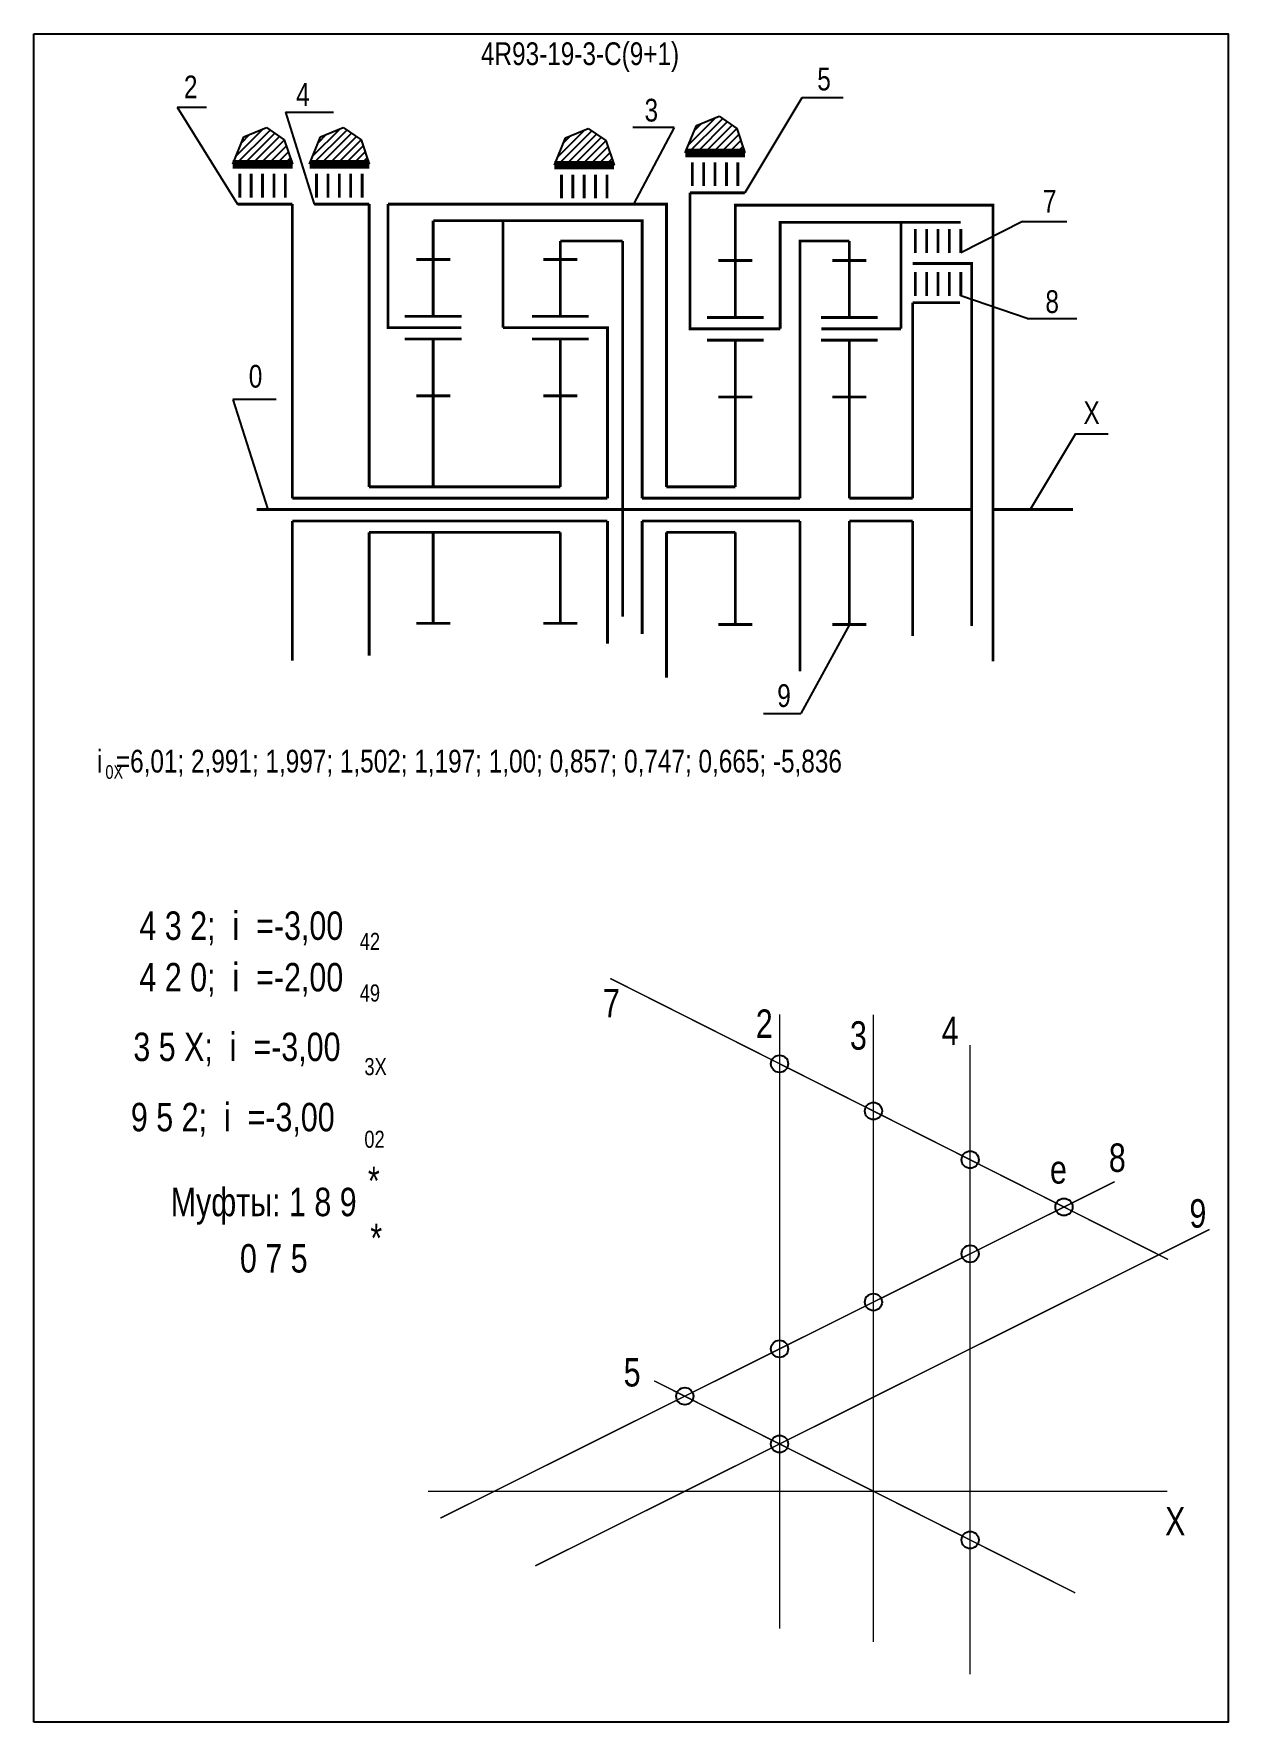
# Model space of a CAD drawing. Extents: x -352 to -142, y 153 to 450.
import ezdxf

# ---------------------------------------------------------------- set-up
doc = ezdxf.new("R2010")
doc.units = 0
doc.header["$LTSCALE"] = 15
doc.layers.get('DEFPOINTS').update_dxf_attribs({"linetype": 'CONTINUOUS'})
doc.layers.add('DIM', color=92, linetype='CONTINUOUS')
doc.layers.add('MAIN', color=5, linetype='CONTINUOUS')
doc.styles.add('AMK', font='amk.shx', dxfattribs={"width": 0.8})

msp = doc.modelspace()

# ---------------------------------------------------------------- hatches: boundary and pattern name
at = {"layer": 'DIM'}
h = msp.add_hatch(dxfattribs=at)
h.set_pattern_fill('_USER', color=0, angle=45, style=0, pattern_type=0)
h.set_pattern_definition([(45, (14.3544, 3.2132), (-0.7071068, 0.7071068), [])])
h.paths.add_polyline_path([(-235.94, 433.73), (-237.89, 428.91), (-227.39, 428.91), (-228.84, 433.23), (-231.95, 435.35)])
h = msp.add_hatch(dxfattribs=at)
h.set_pattern_fill('_USER', color=0, angle=45, style=0, pattern_type=0)
h.set_pattern_definition([(45, (-65.1986, 1.2104), (-0.7071068, 0.7071068), [])])
h.paths.add_polyline_path([(-315.49, 431.73), (-317.44, 426.91), (-306.94, 426.91), (-308.39, 431.23), (-311.51, 433.35)])
h = msp.add_hatch(dxfattribs=at)
h.set_pattern_fill('_USER', color=0, angle=45, style=0, pattern_type=0)
h.set_pattern_definition([(45, (-51.7003, 1.2104), (-0.7071068, 0.7071068), [])])
h.paths.add_polyline_path([(-302, 431.73), (-303.94, 426.91), (-293.44, 426.91), (-294.89, 431.23), (-298.01, 433.35)])
h = msp.add_hatch(dxfattribs=at)
h.set_pattern_fill('_USER', color=0, angle=45, style=0, pattern_type=0)
h.set_pattern_definition([(45, (-8.6564, 1.0634), (-0.7071068, 0.7071068), [])])
h.paths.add_polyline_path([(-258.95, 431.58), (-260.9, 426.76), (-250.4, 426.76), (-251.85, 431.08), (-254.96, 433.2)])

# ---------------------------------------------------------------- linework, layer by layer
at = {"layer": 'DEFPOINTS', "const_width": 0.25}
for points in [[(-152.99, 234.26), (-251.08, 283.7)], [(-221.31, 169.35), (-221.31, 277.39)], [(-204.81, 166.99), (-204.81, 277.35)], [(-187.81, 161.3), (-187.81, 271.99)], [(-280.93, 188.77), (-162.39, 247.95)], [(-169.32, 175.61), (-243.37, 212.93)], [(-283.13, 193.5), (-153.13, 193.5)]]:
    msp.add_lwpolyline(points, dxfattribs=at)
at = {"layer": 'DEFPOINTS', "color": 1, "const_width": 0.25}
msp.add_lwpolyline([(-264.26, 180.37), (-145.72, 239.55)], dxfattribs=at)
at = {"layer": 'DEFPOINTS'}
for centre in [(-221.31, 268.69), (-204.81, 260.38), (-187.81, 251.81), (-171.31, 243.5), (-187.81, 235.26), (-204.81, 226.77), (-221.31, 218.54), (-237.98, 210.21), (-221.31, 201.81), (-187.81, 184.93)]:
    msp.add_circle(centre, 1.51, dxfattribs=at)
at = {"layer": 'DIM', "color": 0}
for p, q in [((-327.24, 436.98), (-322.05, 436.98)), ((-327.24, 436.98), (-316.61, 419.9)), ((-217.37, 438.62), (-227.42, 421.9)), ((-210.11, 438.62), (-217.37, 438.62)), ((-308.19, 436.07), (-299.72, 436.07)), ((-308.19, 436.07), (-303.11, 419.9)), ((-237.89, 428.91), (-235.94, 433.73)), ((-235.94, 433.73), (-231.95, 435.35)), ((-231.95, 435.35), (-228.84, 433.23)), ((-317.44, 426.91), (-315.49, 431.73)), ((-315.49, 431.73), (-311.51, 433.35)), ((-311.51, 433.35), (-308.39, 431.23)), ((-308.39, 431.23), (-306.94, 426.91)), ((-303.94, 426.91), (-302, 431.73)), ((-302, 431.73), (-298.01, 433.35)), ((-298.01, 433.35), (-294.89, 431.23)), ((-294.89, 431.23), (-293.44, 426.91)), ((-260.9, 426.76), (-258.95, 431.58)), ((-258.95, 431.58), (-254.96, 433.2)), ((-254.96, 433.2), (-251.85, 431.08)), ((-251.85, 431.08), (-250.4, 426.76)), ((-239.86, 433.39), (-247.12, 433.39)), ((-239.86, 433.39), (-246.98, 419.9)), ((-228.84, 433.23), (-227.39, 428.91)), ((-227.42, 421.9), (-237.05, 421.9)), ((-306.98, 419.9), (-316.61, 419.9)), ((-293.48, 419.9), (-303.11, 419.9)), ((-178.62, 416.82), (-189.45, 411.32)), ((-178.62, 416.82), (-170.79, 416.82)), ((-177.76, 399.79), (-189.45, 403.75)), ((-177.76, 399.79), (-169.06, 399.79)), ((-309.8, 385.55), (-317.41, 385.55)), ((-317.41, 385.55), (-311.3, 366.17)), ((-169.26, 379.5), (-177.27, 366.17)), ((-169.26, 379.5), (-163.53, 379.5)), ((-235.04, 362.17), (-235.04, 362.17)), ((-229.08, 362.17), (-229.08, 362.17)), ((-209.04, 345.97), (-217.56, 330.32)), ((-224.13, 330.32), (-217.56, 330.32))]:
    msp.add_line(p, q, dxfattribs=at)
at = {"layer": 'DIM', "color": 0, "const_width": 0.5}
for points in [[(-234.12, 397.97), (-237.05, 397.97), (-237.05, 421.9)], [(-227.42, 421.9), (-237.05, 421.9)], [(-306.98, 419.9), (-316.61, 419.9)], [(-306.98, 419.9), (-306.98, 368.17)], [(-293.48, 419.9), (-303.11, 419.9)], [(-293.48, 370.17), (-293.48, 419.9)], [(-287, 398.17), (-290.16, 398.17), (-290.16, 419.9)], [(-290.16, 419.9), (-241.19, 419.9), (-241.19, 370.17)], [(-229.08, 417), (-229.08, 419.73), (-183.78, 419.73), (-183.78, 339.5)], [(-282.2, 417), (-245.48, 417), (-245.48, 368.17)], [(-269.93, 417), (-269.93, 398.17)], [(-221.19, 397.97), (-221.19, 416.71), (-194.45, 416.71)], [(-199.97, 397.97), (-199.97, 416.71)], [(-199.97, 416.71), (-189.49, 416.71)], [(-259.85, 413.42), (-248.9, 413.42)], [(-248.9, 402.95), (-248.9, 413.42)], [(-209.04, 413.42), (-217.73, 413.42), (-217.73, 368.17)], [(-197.91, 409.47), (-187.53, 409.47), (-187.53, 345.67)], [(-248.9, 402.95), (-248.9, 347.35)], [(-189.56, 402.58), (-197.91, 402.58)], [(-197.91, 402.58), (-197.91, 368.17)], [(-254.79, 398.17), (-251.57, 398.17), (-251.57, 368.17)], [(-306.98, 368.17), (-251.57, 368.17)], [(-293.48, 370.17), (-259.85, 370.17)], [(-245.48, 368.17), (-217.73, 368.17)], [(-241.19, 370.17), (-229.08, 370.17)], [(-209.04, 368.17), (-197.91, 368.17)], [(-313.24, 366.17), (-187.53, 366.17)], [(-183.78, 366.17), (-169.72, 366.17)], [(-306.98, 364.17), (-251.57, 364.17)], [(-306.98, 364.17), (-306.98, 339.6)], [(-293.48, 362.17), (-293.48, 340.49)], [(-293.48, 362.17), (-259.85, 362.17)], [(-251.57, 364.17), (-251.57, 342.59)], [(-245.48, 364.17), (-217.73, 364.17)], [(-245.48, 364.17), (-245.48, 344.26)], [(-241.19, 362.17), (-229.08, 362.17)], [(-241.19, 362.17), (-241.19, 336.61)], [(-217.73, 364.17), (-217.73, 337.72)], [(-209.04, 364.17), (-197.91, 364.17)], [(-197.91, 364.17), (-197.91, 343.91)]]:
    msp.add_lwpolyline(points, dxfattribs=at)
at = {"layer": 'MAIN'}
for points in [[(-352.43, 152.87), (-352.43, 449.87)], [(-352.43, 449.87), (-142.43, 449.87), (-142.43, 152.87), (-352.43, 152.87)]]:
    msp.add_lwpolyline(points, dxfattribs=at)
at = {"layer": 'MAIN', "color": 0}
for points, const_width in [([(-237.89, 428.91), (-227.39, 428.91)], 1.5), ([(-317.44, 426.91), (-306.94, 426.91)], 1.5), ([(-308.21, 425.26), (-308.21, 421.06)], 0.5), ([(-303.94, 426.91), (-293.44, 426.91)], 1.5), ([(-294.71, 425.26), (-294.71, 421.06)], 0.5), ([(-260.9, 426.76), (-250.4, 426.76)], 1.5), ([(-251.66, 425.11), (-251.66, 420.91)], 0.5), ([(-228.65, 427.26), (-228.65, 423.06)], 0.5), ([(-282.2, 410.17), (-282.2, 417)], 0.5), ([(-229.08, 409.97), (-229.08, 417)], 0.5), ([(-259.85, 410.17), (-259.85, 413.42)], 0.5), ([(-209.04, 399.97), (-209.04, 413.42)], 0.5), ([(-189.45, 415.52), (-189.45, 411.32)], 0.5), ([(-282.2, 410.17), (-285.2, 410.17)], 0.5), ([(-282.2, 400.17), (-282.2, 410.17)], 0.5), ([(-282.2, 410.17), (-279.2, 410.17)], 0.5), ([(-259.85, 410.17), (-262.85, 410.17)], 0.5), ([(-259.85, 400.17), (-259.85, 410.17)], 0.5), ([(-259.85, 410.17), (-256.85, 410.17)], 0.5), ([(-229.08, 409.97), (-232.08, 409.97)], 0.5), ([(-229.08, 399.97), (-229.08, 409.97)], 0.5), ([(-229.08, 409.97), (-226.08, 409.97)], 0.5), ([(-209.04, 409.97), (-212.04, 409.97)], 0.5), ([(-209.04, 409.97), (-206.04, 409.97)], 0.5), ([(-189.45, 407.95), (-189.45, 403.75)], 0.5), ([(-277.26, 398.17), (-287, 398.17)], 0.5), ([(-254.79, 398.17), (-269.93, 398.17)], 0.5), ([(-221.19, 397.97), (-234.12, 397.97)], 0.5), ([(-199.97, 397.97), (-213.95, 397.97)], 0.5), ([(-282.2, 396.17), (-287.2, 396.17)], 0.5), ([(-282.2, 386.17), (-282.2, 396.17), (-277.2, 396.17)], 0.5), ([(-259.85, 396.17), (-264.85, 396.17)], 0.5), ([(-259.85, 386.17), (-259.85, 396.17), (-254.85, 396.17)], 0.5), ([(-229.08, 395.97), (-234.08, 395.97)], 0.5), ([(-229.08, 385.97), (-229.08, 395.97), (-224.08, 395.97)], 0.5), ([(-209.04, 395.97), (-214.04, 395.97)], 0.5), ([(-209.04, 385.97), (-209.04, 395.97), (-204.04, 395.97)], 0.5), ([(-282.2, 386.17), (-285.2, 386.17)], 0.5), ([(-282.2, 370.17), (-282.2, 386.17)], 0.5), ([(-282.2, 386.17), (-279.2, 386.17)], 0.5), ([(-259.85, 386.17), (-262.85, 386.17)], 0.5), ([(-259.85, 370.17), (-259.85, 386.17)], 0.5), ([(-259.85, 386.17), (-256.85, 386.17)], 0.5), ([(-229.08, 385.97), (-232.08, 385.97)], 0.5), ([(-229.08, 370.17), (-229.08, 385.97)], 0.5), ([(-229.08, 385.97), (-226.08, 385.97)], 0.5), ([(-209.04, 385.97), (-212.04, 385.97)], 0.5), ([(-209.04, 368.17), (-209.04, 385.97)], 0.5), ([(-209.04, 385.97), (-206.04, 385.97)], 0.5), ([(-282.2, 362.17), (-282.2, 346.17)], 0.5), ([(-259.85, 362.17), (-259.85, 346.17)], 0.5), ([(-229.08, 362.17), (-229.08, 345.97)], 0.5), ([(-209.04, 364.17), (-209.04, 345.97)], 0.5), ([(-282.2, 346.17), (-285.2, 346.17)], 0.5), ([(-282.2, 346.17), (-279.2, 346.17)], 0.5), ([(-259.85, 346.17), (-262.85, 346.17)], 0.5), ([(-259.85, 346.17), (-256.85, 346.17)], 0.5), ([(-229.08, 345.97), (-232.08, 345.97)], 0.5), ([(-229.08, 345.97), (-226.08, 345.97)], 0.5), ([(-209.04, 345.97), (-212.04, 345.97)], 0.5), ([(-209.04, 345.97), (-206.04, 345.97)], 0.5)]:
    msp.add_lwpolyline(points, dxfattribs=dict(at, const_width=const_width))
for points in [[(-316.21, 425.26, 0.5, 0.5, 0), (-316.21, 421.06, 0.5, 0.5, 0)], [(-314.21, 425.26, 0.5, 0.5, 0), (-314.21, 421.06, 0.5, 0.5, 0)], [(-312.21, 425.26, 0.5, 0.5, 0), (-312.21, 421.06, 0.5, 0.5, 0)], [(-310.21, 425.26, 0.5, 0.5, 0), (-310.21, 421.06, 0.5, 0.5, 0)], [(-302.71, 425.26, 0.5, 0.5, 0), (-302.71, 421.06, 0.5, 0.5, 0)], [(-300.71, 425.26, 0.5, 0.5, 0), (-300.71, 421.06, 0.5, 0.5, 0)], [(-298.71, 425.26, 0.5, 0.5, 0), (-298.71, 421.06, 0.5, 0.5, 0)], [(-296.71, 425.26, 0.5, 0.5, 0), (-296.71, 421.06, 0.5, 0.5, 0)], [(-259.66, 425.11, 0.5, 0.5, 0), (-259.66, 420.91, 0.5, 0.5, 0)], [(-257.66, 425.11, 0.5, 0.5, 0), (-257.66, 420.91, 0.5, 0.5, 0)], [(-255.66, 425.11, 0.5, 0.5, 0), (-255.66, 420.91, 0.5, 0.5, 0)], [(-253.66, 425.11, 0.5, 0.5, 0), (-253.66, 420.91, 0.5, 0.5, 0)], [(-236.65, 427.26, 0.5, 0.5, 0), (-236.65, 423.06, 0.5, 0.5, 0)], [(-234.65, 427.26, 0.5, 0.5, 0), (-234.65, 423.06, 0.5, 0.5, 0)], [(-232.65, 427.26, 0.5, 0.5, 0), (-232.65, 423.06, 0.5, 0.5, 0)], [(-230.65, 427.26, 0.5, 0.5, 0), (-230.65, 423.06, 0.5, 0.5, 0)], [(-197.45, 415.52, 0.5, 0.5, 0), (-197.45, 411.32, 0.5, 0.5, 0)], [(-195.45, 415.52, 0.5, 0.5, 0), (-195.45, 411.32, 0.5, 0.5, 0)], [(-193.45, 415.52, 0.5, 0.5, 0), (-193.45, 411.32, 0.5, 0.5, 0)], [(-191.45, 415.52, 0.5, 0.5, 0), (-191.45, 411.32, 0.5, 0.5, 0)], [(-197.45, 407.95, 0.5, 0.5, 0), (-197.45, 403.75, 0.5, 0.5, 0)], [(-195.45, 407.95, 0.5, 0.5, 0), (-195.45, 403.75, 0.5, 0.5, 0)], [(-193.45, 407.95, 0.5, 0.5, 0), (-193.45, 403.75, 0.5, 0.5, 0)], [(-191.45, 407.95, 0.5, 0.5, 0), (-191.45, 403.75, 0.5, 0.5, 0)], [(-277.2, 400.17, 0.5, 0.5, 0), (-287.2, 400.17, 0.5, 0.5, 0)], [(-254.85, 400.17, 0.5, 0.5, 0), (-264.85, 400.17, 0.5, 0.5, 0)], [(-224.08, 399.97, 0.5, 0.5, 0), (-234.08, 399.97, 0.5, 0.5, 0)], [(-204.04, 399.97, 0.5, 0.5, 0), (-214.04, 399.97, 0.5, 0.5, 0)]]:
    msp.add_lwpolyline(points, format="xyseb", dxfattribs=at)

# ---------------------------------------------------------------- texts
at = {"layer": 'DIM', "color": 0, "style": 'AMK', "width": 0.8}
for s, height, p in [('4R93-19-3-C(9+1)', 4, (-273.81, 444.36)), ('2', 4, (-326.03, 438.52)), ('5', 4, (-214.68, 439.9)), ('4', 4, (-306.32, 437.19)), ('3', 4, (-245.05, 434.43)), ('7', 4, (-175.01, 418.4)), ('8', 4, (-174.57, 400.75)), ('0', 4, (-314.63, 387.62)), ('X', 4, (-167.88, 381.22)), ('9', 4, (-221.72, 331.45)), ('i  =6,01; 2,991; 1,997; 1,502; 1,197; 1,00; 0,857; 0,747; 0,665; -5,836', 4, (-341.32, 319.92)), ('0X', 2.4, (-339.84, 318.81)), ('    4 3 2;  i  =-3,00', 5, (-339.8, 290.48)), ('42', 3, (-295.12, 288.71)), ('    4 2 0;  i  =-2,00', 5, (-339.8, 281.42)), ('49', 3, (-295.12, 279.64)), ('7', 5, (-252.37, 276.83)), ('2', 5, (-225.49, 273.24)), ('3', 5, (-208.94, 271.17)), ('4', 5, (-192.8, 272)), ('     3 5 X;  i  =-3,00', 5, (-342.36, 269.17)), ('3X', 3, (-294.3, 266.69)), ('     9 5 2;  i  =-3,00', 5, (-342.79, 256.81)), ('02', 3, (-294.31, 253.91)), ('8', 5, (-163.42, 249.67)), ('*', 5, (-293.69, 245.61)), ('e', 5, (-173.77, 247.61)), ('Муфты: 1 8 9', 5, (-328.36, 241.88)), ('9', 5, (-149.25, 239.87)), ('*', 5, (-293.26, 235.54)), ('       0 7 5', 5, (-326.59, 231.97)), ('5', 5, (-248.72, 211.92)), ('X', 5, (-153.53, 185.74))]:
    msp.add_text(s, height=height, dxfattribs=at).set_placement(p)

doc.saveas('drawing.dxf')
